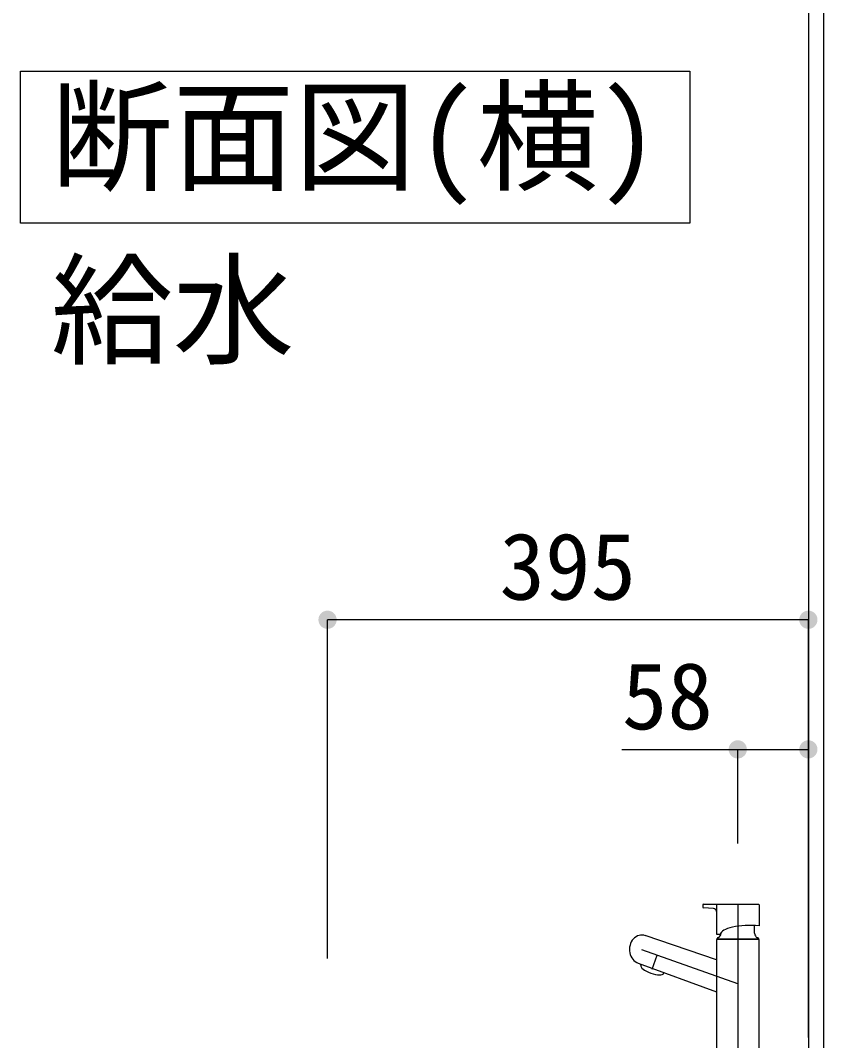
# Model space of a CAD drawing. Units: millimetres on the paper. Extents: x -205 to 195, y -144 to 136.
# Drawn here: x 135.01 to 161.4, y -79.03 to -45.49 of the extents above; entities that cross this region are included whole.
import ezdxf
from ezdxf.enums import TextEntityAlignment as Align

# ---------------------------------------------------------------- set-up
doc = ezdxf.new("R2010")
doc.units = ezdxf.units.MM
doc.linetypes.add('CHAIN1', pattern=[8, 5, -1, 1, -1])
doc.layers.add('0-1_①\u3000細', color=4, linetype='Continuous')
doc.layers.add('0-2_①\u3000太', color=6, linetype='Continuous')
doc.styles.add('ＭＳ ゴシック', font='')
doc.styles.get('ＭＳ ゴシック').set_extended_font_data('MS Gothic')

msp = doc.modelspace()

# ---------------------------------------------------------------- hatches: boundary and pattern name
at = {"layer": '0-1_①\u3000細'}
for points in [[(145.403, -65.195, 1), (144.803, -65.195, 1)], [(161.203, -65.195, 1), (160.603, -65.195, 1)]]:
    msp.add_hatch(color=132, dxfattribs=at).paths.add_polyline_path(points)
at = {"layer": '0-2_①\u3000太'}
for points in [[(158.883, -69.456, 1), (158.283, -69.456, 1)], [(161.203, -69.456, 1), (160.603, -69.456, 1)]]:
    msp.add_hatch(color=212, dxfattribs=at).paths.add_polyline_path(points)

# ---------------------------------------------------------------- linework, layer by layer
at = {"layer": '0-1_①\u3000細'}
for p, q in [((160.903, -43.031), (160.903, -111.129)), ((161.403, -43.031), (161.403, -111.129)), ((145.103, -76.329), (145.103, -65.195)), ((160.903, -65.195), (145.103, -65.195)), ((160.903, -76.329), (160.903, -65.195))]:
    msp.add_line(p, q, dxfattribs=at)
msp.add_lwpolyline([(135.011, -47.158), (157.011, -47.158), (157.011, -52.158), (135.011, -52.158)], close=True, dxfattribs=at)
at = {"layer": '0-2_①\u3000太'}
for p, q in [((154.775, -69.456), (160.903, -69.456)), ((158.583, -72.545), (158.583, -69.456)), ((160.903, -78.929), (160.903, -69.456)), ((157.431, -74.569), (157.431, -74.641)), ((157.784, -74.684), (157.454, -74.665)), ((157.455, -74.545), (157.883, -74.545)), ((157.883, -74.545), (159.259, -74.545)), ((157.883, -74.545), (157.883, -75.529)), ((157.883, -74.784), (157.883, -74.793)), ((159.283, -74.569), (159.283, -75.258)), ((159.135, -75.502), (159.135, -75.249)), ((157.883, -76.374), (155.54, -75.576)), ((157.883, -75.529), (158.019, -75.529)), ((157.903, -75.697), (157.903, -75.675)), ((157.903, -75.697), (159.263, -75.697)), ((159.263, -75.697), (157.903, -75.697)), ((157.933, -75.649), (157.915, -75.656)), ((158.008, -75.529), (158.019, -75.529)), ((158.03, -75.502), (158.03, -75.486)), ((159.25, -75.656), (159.233, -75.649)), ((159.263, -75.675), (159.263, -75.697)), ((159.283, -80.749), (159.283, -75.717)), ((155.311, -76.484), (157.883, -77.424)), ((155.394, -76.551), (155.406, -76.519)), ((156.148, -76.818), (156.157, -76.793))]:
    msp.add_line(p, q, dxfattribs=at)
at = {"layer": '0-2_①\u3000太', "linetype": 'CHAIN1'}
for p, q in [((158.583, -74.545), (158.583, -80.929)), ((158.583, -77.166), (155.429, -76.046)), ((155.771, -76.684), (155.934, -76.226))]:
    msp.add_line(p, q, dxfattribs=at)
at = {"layer": '0-2_①\u3000太'}
msp.add_lwpolyline([(157.883, -75.717), (157.883, -76.374), (157.883, -80.749)], dxfattribs=at)
for centre, radius, start, end in [((157.455, -74.569), 0.024, 90, 180), ((157.455, -74.641), 0.024, 180, 270), ((157.783, -74.784), 0.1, 43.9275, 89.4546), ((157.783, -74.784), 0.1, 0, 43.9275), ((159.259, -74.569), 0.024, 0, 90), ((157.903, -75.717), 0.02, 90, 180), ((157.923, -75.675), 0.02, 111.7871, 180), ((157.87, -75.502), 0.16, 292.9088, 360), ((159.295, -75.502), 0.16, 180, 247.0912), ((159.243, -75.675), 0.02, 0, 68.2129), ((159.263, -75.717), 0.02, 0, 90)]:
    msp.add_arc(centre, radius, start, end, dxfattribs=at)
for centre, major_axis, ratio, start_param, end_param in [((158.998, -75.529), (0.979, 0), 0.288959, 1.275192, 3.141631), ((155.429, -76.032), (0, 0.473), 0.855651, 5.986658, 9.129258), ((155.771, -76.684), (0.377, -0.134), 0.334629, 3.141593, 6.283185)]:
    msp.add_ellipse(centre, major_axis=major_axis, ratio=ratio, start_param=start_param, end_param=end_param, dxfattribs=at)

# ---------------------------------------------------------------- texts
at = {"layer": '0-1_①\u3000細', "style": 'ＭＳ ゴシック'}
for s, height, p in [('断面図(横)', 2.933, (136.011, -51.658)), ('給水', 2.933, (136.011, -57.36)), ('395', 2.199, (150.753, -65.195))]:
    msp.add_text(s, height=height, dxfattribs=at).set_placement(p, align=Align.BOTTOM_LEFT)
at = {"layer": '0-2_①\u3000太', "style": 'ＭＳ ゴシック'}
msp.add_text('58', height=2.199, dxfattribs=at).set_placement((154.775, -69.456), align=Align.BOTTOM_LEFT)

doc.saveas('drawing.dxf')
